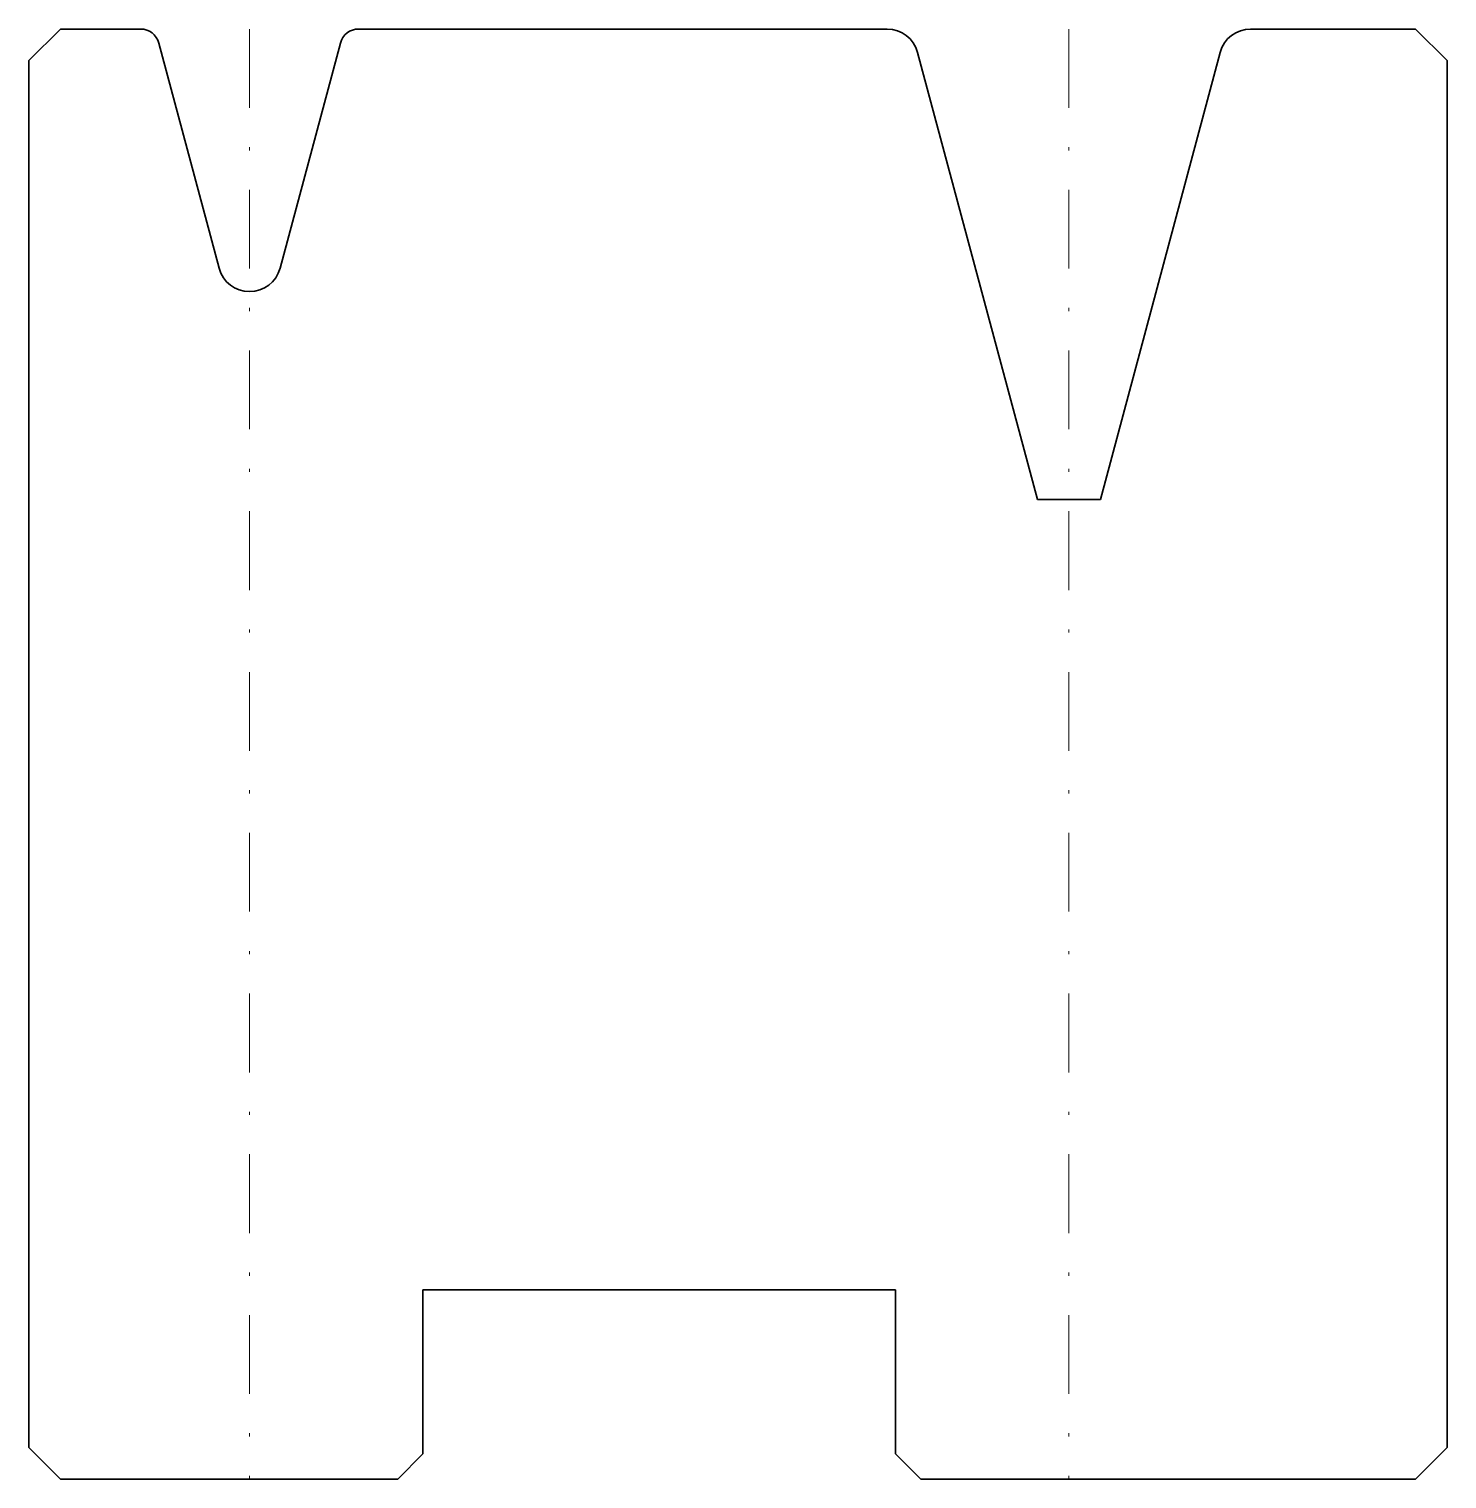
# Model space of a CAD drawing. Header units: millimetres. Extents: x -7 to 38, y -46 to 0.
import ezdxf

# ---------------------------------------------------------------- set-up
doc = ezdxf.new("R2010")
doc.units = ezdxf.units.MM
doc.header["$LTSCALE"] = 5
doc.linetypes.add('AUSGEZOGEN', pattern=[0])
doc.linetypes.add('DASHDOT', pattern=[1, 0.5, -0.25, 0, -0.25])
doc.layers.add('2', color=7, linetype='Continuous')

msp = doc.modelspace()

# ---------------------------------------------------------------- linework, layer by layer
at = {"layer": '2', "color": 7, "linetype": 'AUSGEZOGEN', "lineweight": 35}
for p, q in [((-7, -1), (-6, 0)), ((-6, 0), (-3.46, 0)), ((3.46, 0), (20.233, 0)), ((31.767, 0), (37, 0)), ((37, 0), (38, -1)), ((-2.881, -0.445), (-0.966, -7.591)), ((0.966, -7.591), (2.881, -0.445)), ((21.199, -0.741), (25, -14.928)), ((27, -14.928), (30.801, -0.741)), ((-7, -45), (-7, -1)), ((38, -1), (38, -45)), ((25, -14.928), (27, -14.928)), ((20.5, -40), (5.5, -40)), ((5.5, -40), (5.5, -45.2)), ((20.5, -45.2), (20.5, -40)), ((-6, -46), (-7, -45)), ((38, -45), (37, -46)), ((5.5, -45.2), (4.7, -46)), ((21.3, -46), (20.5, -45.2)), ((4.7, -46), (-6, -46)), ((37, -46), (21.3, -46))]:
    msp.add_line(p, q, dxfattribs=at)
at = {"layer": '2', "color": 7, "linetype": 'DASHDOT', "lineweight": 18}
for p, q in [((0, 0), (0, -46)), ((26, 0), (26, -46))]:
    msp.add_line(p, q, dxfattribs=at)
at = {"layer": '2', "color": 7, "linetype": 'AUSGEZOGEN', "lineweight": 35}
for centre, radius, start, end in [((-3.46, -0.6), 0.6, 15, 90), ((3.46, -0.6), 0.6, 90, 165), ((20.233, -1), 1, 15, 90), ((31.767, -1), 1, 90, 165), ((0, -7.332), 1, 195, 345)]:
    msp.add_arc(centre, radius, start, end, dxfattribs=at)

doc.saveas('drawing.dxf')
